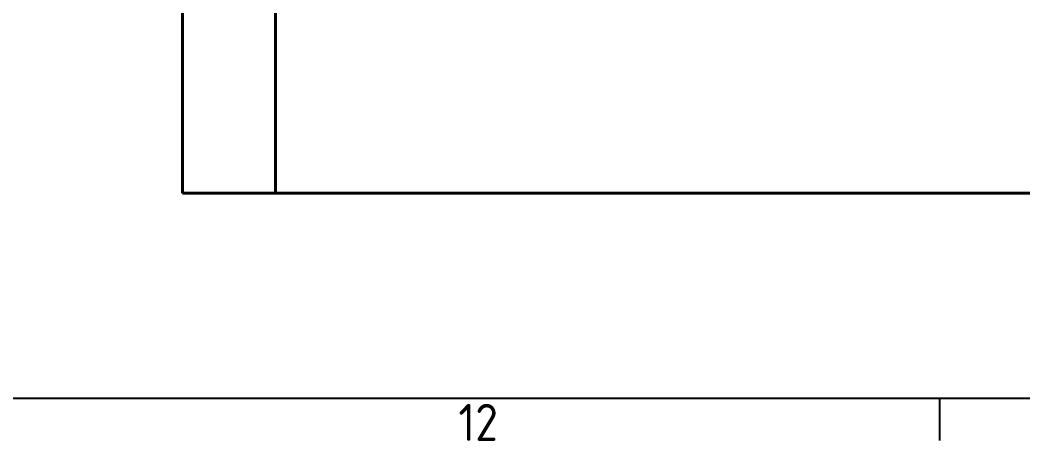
# Model space of a CAD drawing. Header units: millimetres. Extents: x 0 to 5945, y 0 to 4205.
# Drawn here: x 1486.6 to 1891.5, y 82.9 to 253 of the extents above; entities that cross this region are included whole.
import ezdxf

# ---------------------------------------------------------------- set-up
doc = ezdxf.new("R2010")
doc.units = ezdxf.units.MM
doc.header["$LTSCALE"] = 5
doc.layers.get('0').update_dxf_attribs({"color": 3, "lineweight": 25})
doc.layers.add('가시적인 것(ISO)', color=3, linetype='Continuous', lineweight=40)
doc.layers.add('경계(ISO)', color=7, linetype='Continuous', lineweight=25)
doc.styles.add('문자 텍스트_PSTEK_POSCO', font='isocp.shx')

# ---------------------------------------------------------------- blocks, each defined once
blk = doc.blocks.new('경계 Default Border')
at = {"layer": '경계(ISO)'}
blk.add_line((371.562, 20), (371.562, 16.6), dxfattribs=at)
at = {"layer": '경계(ISO)', "flags": 128}
blk.add_lwpolyline([(20, 20), (20, 821), (1169, 821), (1169, 20), (20, 20)], dxfattribs=at)
at = {"layer": '경계(ISO)', "color": 2, "insert": (332.725, 16.571), "char_height": 3, "attachment_point": 7, "style": '문자 텍스트_PSTEK_POSCO'}
blk.add_mtext('12', dxfattribs=at)

msp = doc.modelspace()

# ---------------------------------------------------------------- linework, layer by layer
at = {"layer": '가시적인 것(ISO)'}
for p, q in [((1552.237, 628.079), (1552.237, 183.074)), ((1589.737, 183.074), (1589.737, 301.352)), ((1589.737, 183.074), (1552.237, 183.074)), ((2144.737, 183.074), (1589.737, 183.074))]:
    msp.add_line(p, q, dxfattribs=at)

# ---------------------------------------------------------------- block references
at = {"xscale": 5, "yscale": 5, "zscale": 5}
msp.add_blockref('경계 Default Border', (0, 0), dxfattribs=at)

doc.saveas('drawing.dxf')
